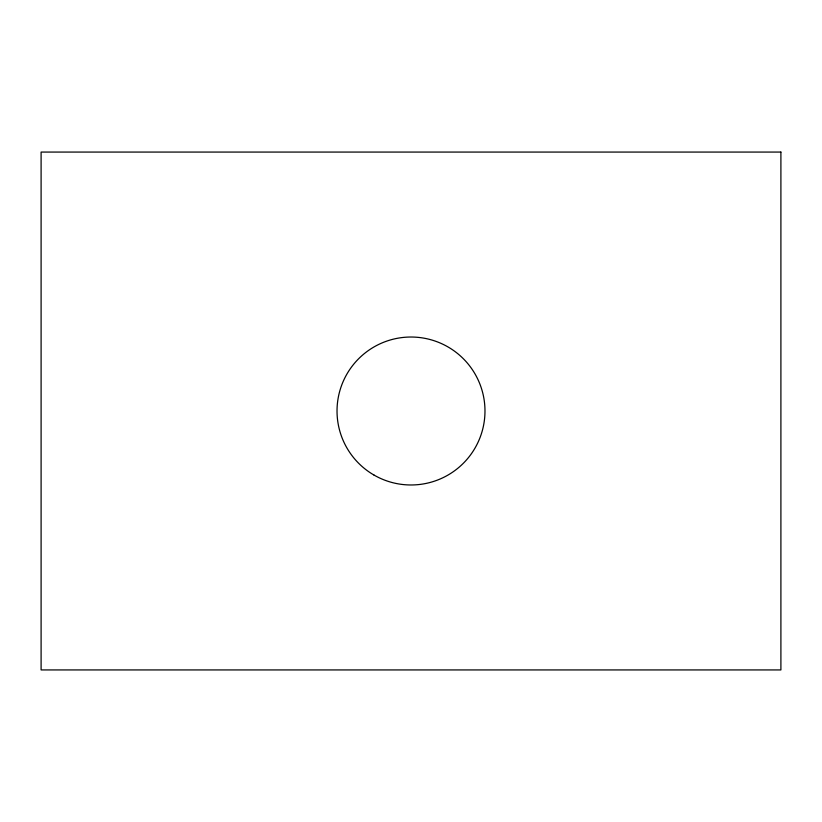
<?xml version="1.0" encoding="UTF-8"?>
<svg xmlns="http://www.w3.org/2000/svg" width="822" height="822" viewBox="0 0 822 822"><rect width="100%" height="100%" fill="white"/><g stroke="black" fill="none" stroke-linecap="round" stroke-linejoin="round"><path stroke-width="1.23" d="M780.9 152.07L41.1 152.07L41.1 669.93L780.9 669.93L780.9 152.07M374.01 475.065A73.98 73.98 0 0 0 484.98 411A73.98 73.98 0 0 0 374.01 346.935A73.98 73.98 0 0 0 374.01 475.065"/></g></svg>
